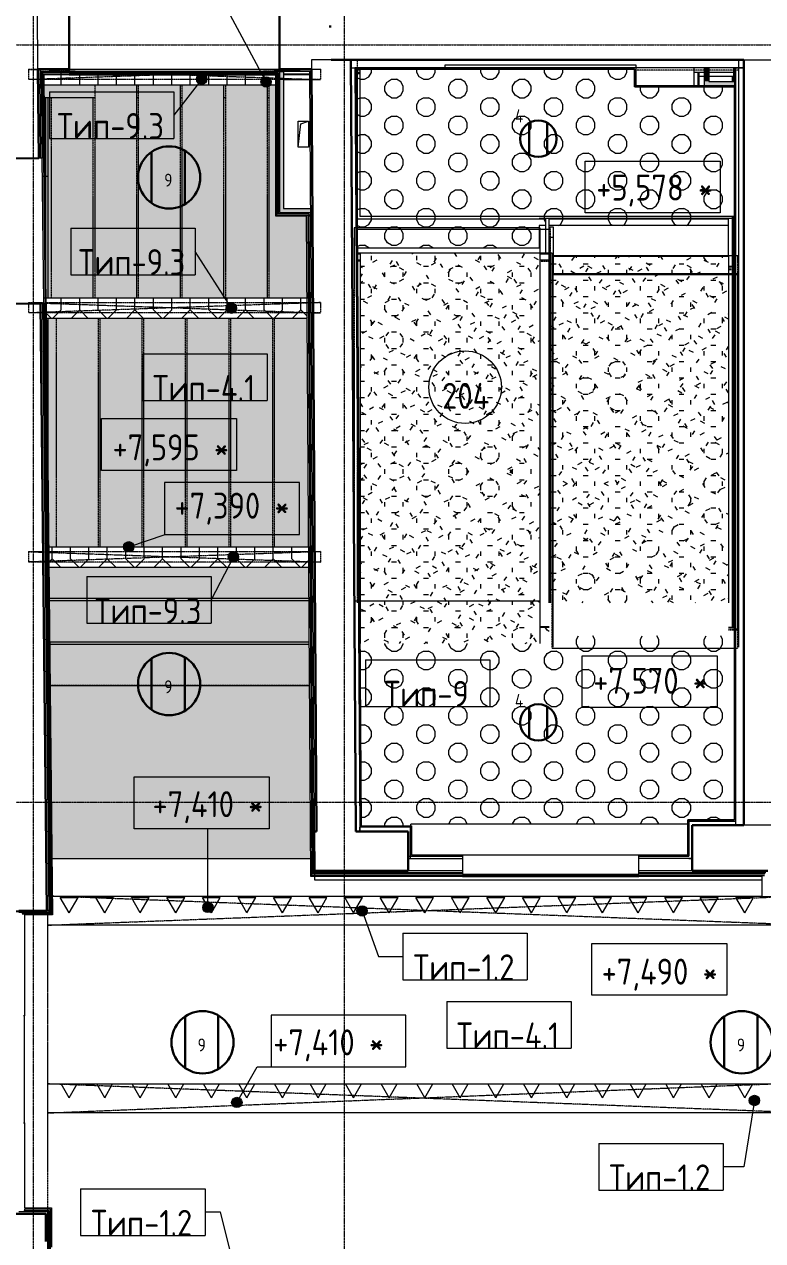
# Model space of a CAD drawing. Header units: millimetres. Extents: x -10474 to 67905, y -3824 to 44223.
# Drawn here: x -89 to 7031, y 8719 to 20443 of the extents above; entities that cross this region are included whole.
import ezdxf

# ---------------------------------------------------------------- set-up
doc = ezdxf.new("R2010")
doc.units = ezdxf.units.MM
for name, pattern in [('ADSK_Линия сетки', [25, 20, -2.5, 0, -2.5]), ('ADSK_Сверху', [4.5, 3, -1.5]), ('ADSK_Штрих_ш3 п1_5', [4.5, 3, -1.5]), ('ADSK_Штрихпунктирная 2 точки_ш15 п1_5 п1_5 п1_5', [19.5, 15, -1.5, 0, -1.5, 0, -1.5])]:
    doc.linetypes.add(name, pattern=pattern)
for name, color, linetype, lineweight in [('Аннотация', 7, 'Continuous', 20), ('Каркас', 7, 'Continuous', 18), ('Лестницы', 7, 'Continuous', 9), ('Марки', 7, 'Continuous', 20), ('Марки помещений', 7, 'Continuous', 20), ('Обобщенные модели', 7, 'Continuous', 18), ('Оси', 7, 'Continuous', 9), ('Отметки', 7, 'Continuous', 9), ('Перекрытие', 7, 'Continuous', 18), ('Потолки', 7, 'Continuous', 9), ('Потолки штриховка', 7, 'Continuous', 9), ('Стены внутренние', 7, 'Continuous', 18), ('Стены наружные', 7, 'Continuous', 18), ('Стены несущие', 7, 'Continuous', 30), ('Стены отделка', 7, 'Continuous', 30), ('Стены перегородки', 7, 'Continuous', 30), ('Стены штриховка', 7, 'Continuous', 9)]:
    doc.layers.add(name, color=color, linetype=linetype, lineweight=lineweight)
doc.layers.add('Линии', color=7, linetype='Continuous', lineweight=9, true_color=0x00a600)
doc.styles.add('GOST Common_1', font='GOST_Common.ttf', dxfattribs={"width": 0.9, "height": 250})
doc.styles.add('GOST Common_2', font='GOST_Common.ttf', dxfattribs={"width": 0.9, "height": 250})
doc.styles.add('GOST Common_4', font='GOST_Common.ttf', dxfattribs={"width": 0.9, "height": 125})
doc.styles.add('GOST Common_B', font='', dxfattribs={"width": 0.9, "height": 250})
doc.styles.get('GOST Common_B').set_extended_font_data('GOST Common', bold=True)
pattern_1 = [(0, (65.08, 0), (0, 177.8), [47.641, -260.317]), (60, (153.98, 23.82), (-153.9793, 88.9), [47.641, -260.317]), (120, (177.8, 112.72), (-153.9793, -88.9), [47.641, -260.317]), (30, (112.72, 0), (-0.0002, 355.6003), [47.641, -307.959]), (30, (23.82, 153.98), (-0.0002, 355.6003), [47.641, -307.959]), (150, (65.08, 0), (-307.959, -177.8003), [47.641, -307.959]), (150, (153.98, 153.98), (-307.959, -177.8003), [47.641, -307.959]), (90, (177.8, 65.08), (-307.959, 177.8), [47.641, -307.959]), (90, (0, 65.08), (-307.959, 177.8), [47.641, -307.959])]
pattern_2 = [(90, (88.9, 88.9), (-88.9, 266.7), [177.8, -355.6]), (135, (177.8, 0), (-266.7, -266.7), [125.724, -251.447]), (45, (177.8, 0), (-266.7, 266.7), [125.724, -251.447]), (45, (88.9, 266.7), (-266.7, 266.7), [125.724, -251.447]), (135, (266.7, 266.7), (-266.7, -266.7), [125.724, -251.447])]

# ---------------------------------------------------------------- blocks, each defined once
blk = doc.blocks.new('Типовая двутавровая балка _АСТО 20-93_ Балки - 100х200Н Б-12-2273928-План потолков 2-го этажа')
at = {"layer": 'Каркас'}
for p, q in [((1242, 3), (993, 3)), ((1242, -4), (993, -4))]:
    blk.add_line(p, q, dxfattribs=at)
at = {"layer": 'Каркас', "color": 8, "linetype": 'ADSK_Штрих_ш3 п1_5', "lineweight": 9, "true_color": 0x808080}
for q in [(1142, -50), (1242, -50)]:
    blk.add_line((993, -50), q, dxfattribs=at)
blk = doc.blocks.new('GM_Отверстие прямоугольное _в плите_ - Отверстие-3906246-План потолков 2-го этажа')
at = {"layer": 'Обобщенные модели'}
for p, q in [((-50, -125), (-50, 125)), ((-50, 125), (50, 125)), ((-50, -125), (-50, 125)), ((-50, 125), (50, 125)), ((-25, 100), (50, 125)), ((50, 125), (50, -125)), ((50, 125), (50, -125)), ((-50, -125), (-25, 100)), ((50, -125), (-50, -125)), ((50, -125), (-50, -125))]:
    blk.add_line(p, q, dxfattribs=at)
blk = doc.blocks.new('ADSK_Марка_Помещение_ОдноЗначение - Номер-159740-План потолков 2-го этажа')
at = {"layer": 'Марки помещений'}
blk.add_circle((0, 0), 3.5, dxfattribs=at)
blk = doc.blocks.new('ADSK_Марка_Потолок - ADSK_Марка и Смещение от уровня-155896-План потолков 2-го этажа')
at = {"layer": 'Марки'}
for p, q in [((-6, 4.5), (-6, 0)), ((-6, 4.5), (6, 4.5)), ((6, 4.5), (6, 0)), ((-6, 0), (6, 0))]:
    blk.add_line(p, q, dxfattribs=at)
blk = doc.blocks.new('Высотные отметки - Рамка-12095-План потолков 2-го этажа')
at = {"layer": 'Аннотация'}
for p, q in [((-6.5, 0), (-6.5, 5)), ((-6.5, 5), (6.5, 5)), ((6.5, 5), (6.5, 0)), ((6.5, 0), (-6.5, 0))]:
    blk.add_line(p, q, dxfattribs=at)

msp = doc.modelspace()

# ---------------------------------------------------------------- hatches: boundary and pattern name
at = {"layer": 'Марки'}
h = msp.add_hatch(color=256, dxfattribs=at)
edge = h.paths.add_edge_path()
edge.add_arc((1621.717, 19916.088), 50, 0, 360)
h = msp.add_hatch(color=256, dxfattribs=at)
edge = h.paths.add_edge_path()
edge.add_arc((1907.46, 17706.953), 50, 0, 360)
h = msp.add_hatch(color=256, dxfattribs=at)
edge = h.paths.add_edge_path()
edge.add_arc((1927.77, 15309.484), 50, 0, 360)
h = msp.add_hatch(color=256, dxfattribs=at)
edge = h.paths.add_edge_path()
edge.add_arc((3167.999, 11897.343), 50, 0, 360)
h = msp.add_hatch(color=256, dxfattribs=at)
edge = h.paths.add_edge_path()
edge.add_arc((6951.49, 10069.699), 50, 0, 360)
at = {"layer": 'Отметки'}
h = msp.add_hatch(color=256, dxfattribs=at)
edge = h.paths.add_edge_path()
edge.add_arc((2242.865, 19888.434), 50, 0, 360)
h = msp.add_hatch(color=256, dxfattribs=at)
edge = h.paths.add_edge_path()
edge.add_arc((918.063, 15406.984), 50, 0, 360)
h = msp.add_hatch(color=256, dxfattribs=at)
edge = h.paths.add_edge_path()
edge.add_arc((1681.669, 11931.386), 50, 0, 360)
h = msp.add_hatch(color=256, dxfattribs=at)
edge = h.paths.add_edge_path()
edge.add_arc((1960.275, 10050.8), 50, 0, 360)
at = {"layer": 'Потолки штриховка', "lineweight": 18}
h = msp.add_hatch(dxfattribs=at)
h.set_pattern_fill('FP_48', color=256, style=0, pattern_type=2)
h.set_pattern_definition(pattern_2)
h.paths.add_polyline_path([(2252.62, 19858), (2336.299, 19858), (2336.299, 19955), (98.14, 19955), (99.149, 19858), (1852.62, 19858)])
h.paths.add_polyline_path([(2359.299, 19858), (2359.299, 19955), (2346.299, 19955), (2346.299, 19858)])
h.paths.add_polyline_path([(81.48, 19858), (89.148, 19858), (88.14, 19955), (75.139, 19955), (76.148, 19858)])
h.paths.add_polyline_path([(74.9, 19978), (72.879, 19980), (73.035, 19978)])
h.paths.add_polyline_path([(106.479, 19965), (2359.299, 19965), (2359.299, 19978), (74.9, 19978), (75.139, 19965), (98.14, 19965)])
h = msp.add_hatch(dxfattribs=at)
h.set_pattern_fill('FP_36', color=256, style=0, pattern_type=2)
h.set_pattern_definition(pattern_1)
h.paths.add_polyline_path([(4871.3, 18567.785), (4875, 18567.785), (4875, 18570.863), (6738, 18570.863), (6738, 18590.349), (3145, 18590.349), (3145, 19970.525), (3111.764, 19970.525), (3121.089, 18567.785), (4850.008, 18567.785)])
h = msp.add_hatch(dxfattribs=at)
h.set_pattern_fill('FP_36', color=256, style=0, pattern_type=2)
h.set_pattern_definition(pattern_1)
h.paths.add_polyline_path([(3145.764, 18286.347), (4875, 18286.347), (4875, 18504.379), (4941.268, 18504.379), (4941.268, 18567.785), (3120.887, 18567.785), (3122.718, 18286.347), (3143.764, 18286.347)])
h.paths.add_polyline_path([(6701.881, 18504.379), (6701.881, 18567.785), (4971.881, 18567.785), (4971.881, 18504.379), (6376.113, 18504.379)])
h.paths.add_polyline_path([(3282.63, 18590.349), (6757.637, 18590.349), (6757.637, 19841.025), (5797.707, 19841.025), (5797.707, 19843.025), (5795.707, 19843.025), (5795.707, 20010.525), (3145, 20010.525), (3145, 18590.349)])
h = msp.add_hatch(dxfattribs=at)
h.set_pattern_fill('FP_28', color=256, style=0, pattern_type=2)
h.set_pattern_definition([(0, (0, 762), (762, 76.2), [7.62, -373.38, 7.62, -373.38]), (0, (76.2, 91.44), (762, 76.2), [7.62, -220.98, 7.62, -525.78]), (0, (152.4, 106.68), (762, 76.2), [7.62, -68.58, 7.62, -678.18]), (0, (457.2, 60.96), (762, 76.2), [7.62, -220.98, 7.62, -525.78]), (0, (533.4, 45.72), (762, 76.2), [7.62, -68.58, 7.62, -678.18])])
h.paths.add_polyline_path([(176.657, 12403.783), (2673.955, 12403.783), (2655.68, 15206.984), (147.51, 15206.984), (176.4, 12428.563)])
h.paths.add_polyline_path([(166.657, 12403.783), (137.509, 15206.984), (124.509, 15206.984), (153.656, 12403.783), (159.16, 12403.783)])
h.paths.add_polyline_path([(2696.956, 12403.783), (2678.68, 15206.984), (2665.68, 15206.984), (2685.031, 12403.783)])
h.paths.add_polyline_path([(1902.62, 15406.984), (2654.376, 15406.984), (2640.027, 17607.984), (122.544, 17607.984), (145.43, 15406.984), (1882.62, 15406.984)])
h.paths.add_polyline_path([(126.93, 15406.984), (135.43, 15406.984), (112.544, 17607.984), (99.543, 17607.984), (123.122, 15406.984), (126.195, 15406.984)])
h.paths.add_polyline_path([(2677.376, 15406.984), (2663.027, 17607.984), (2650.027, 17607.984), (2664.376, 15406.984)])
h.paths.add_polyline_path([(120.465, 17807.984), (2638.723, 17807.984), (2633.605, 18593), (2336.299, 18593), (2336.299, 19858), (99.149, 19858), (120, 17852.696)])
h.paths.add_polyline_path([(110.464, 17807.984), (88.14, 19858), (76.148, 19858), (98.037, 17807.984)])
h.paths.add_polyline_path([(2657.735, 17807.984), (2661.723, 17807.984), (2656.54, 18593), (2643.607, 18592.652), (2648.723, 17807.984), (2656.605, 17807.984)])
h.paths.add_polyline_path([(2656.455, 18616), (2658.455, 18616), (2658.442, 18618), (2656.54, 18616.085)])
h.paths.add_polyline_path([(2411.299, 18603), (2656.54, 18603), (2656.455, 18616), (2361.299, 18616), (2361.299, 18618), (2359.299, 18618), (2359.299, 19858), (2346.299, 19858), (2346.299, 18603), (2380.031, 18603)])
h = msp.add_hatch(dxfattribs=at)
h.set_pattern_fill('FP_38', color=256, style=0, pattern_type=2)
h.set_pattern_definition([(0, (65.08, 1661.11), (0, 156.886), [47.641, -260.317]), (56.803, (153.98, 1682.13), (-133.5388, 109.6832), [43.506, -237.722]), (123.197, (177.8, 1760.57), (-133.5388, -109.6832), [43.506, -237.722]), (26.996, (112.72, 1661.1), (54.1376, 341.352), [46.304, -299.314]), (26.996, (23.82, 1796.98), (54.1376, 341.352), [46.304, -299.314]), (153.004, (65.08, 1661.1), (-253.821, -184.466), [46.304, -299.314]), (153.004, (153.98, 1796.98), (-253.821, -184.466), [46.304, -299.314]), (90, (177.8, 1718.53), (-307.959, 156.886), [42.037, -271.734]), (90, (0, 1718.53), (-307.959, 156.886), [42.037, -271.734])])
h.paths.add_polyline_path([(6173.567, 14866.542), (6701.881, 14866.542), (6701.881, 18205.239), (5000, 18205.239), (5000, 18236.542), (4971.881, 18236.542), (4971.881, 14866.542)])
h.paths.add_polyline_path([(6173.567, 18567.785), (6701.881, 18567.785), (6701.881, 18570.863), (4971.881, 18570.863), (4971.881, 18567.785), (5807.707, 18567.785)])
h = msp.add_hatch(dxfattribs=at)
h.set_pattern_fill('FP_39', color=256, style=0, pattern_type=2)
h.set_pattern_definition([(0, (65.08, 4504.41), (0, 158.209), [47.641, -260.317]), (57.023, (153.98, 4525.61), (-134.981, 108.3844), [43.763, -239.128]), (122.977, (177.8, 4604.71), (-134.981, -108.3844), [43.763, -239.128]), (27.191, (112.72, 4504.4), (50.7366, 342.483), [46.385, -299.836]), (27.191, (23.82, 4641.43), (50.7366, 342.483), [46.385, -299.836]), (152.809, (65.08, 4504.4), (-257.223, -184.2744), [46.385, -299.836]), (152.809, (153.98, 4641.43), (-257.223, -184.2744), [46.385, -299.836]), (90, (177.8, 4562.32), (-307.959, 158.209), [42.392, -274.026]), (90, (0, 4562.32), (-307.959, 158.209), [42.392, -274.026])])
h.paths.add_polyline_path([(3151.268, 14475.577), (4881.268, 14475.577), (4881.268, 18241.897), (3151.268, 18241.897), (3151.268, 14742.708)])
h = msp.add_hatch(dxfattribs=at)
h.set_pattern_fill('FP_48', color=256, style=0, pattern_type=2)
h.set_pattern_definition(pattern_2)
h.paths.add_polyline_path([(112.544, 17607.984), (110.464, 17807.984), (97.464, 17807.984), (99.543, 17607.984), (111.036, 17607.984)])
h.paths.add_polyline_path([(140, 17607.984), (2640.027, 17607.984), (2638.723, 17807.984), (120.465, 17807.984), (122.544, 17607.984)])
h.paths.add_polyline_path([(2663.027, 17607.984), (2661.723, 17807.984), (2648.723, 17807.984), (2650.027, 17607.984), (2659.499, 17607.984)])
h = msp.add_hatch(dxfattribs=at)
h.set_pattern_fill('FP_48', color=256, style=0, pattern_type=2)
h.set_pattern_definition(pattern_2)
h.paths.add_polyline_path([(1124.039, 15206.984), (2655.68, 15206.984), (2654.376, 15406.984), (145.43, 15406.984), (147.51, 15206.984), (391.692, 15206.984)])
h.paths.add_polyline_path([(137.509, 15206.984), (135.43, 15406.984), (122.429, 15406.984), (124.509, 15206.984), (126.93, 15206.984)])
h.paths.add_polyline_path([(2678.68, 15206.984), (2677.376, 15406.984), (2664.376, 15406.984), (2665.68, 15206.984)])
h = msp.add_hatch(dxfattribs=at)
h.set_pattern_fill('FP_36', color=256, style=0, pattern_type=2)
h.set_pattern_definition(pattern_1)
h.paths.add_polyline_path([(3630.411, 12715.783), (3639.516, 12715.783), (3639.516, 12732.535), (6308, 12732.535), (6308, 12775.783), (6758, 12775.783), (6758, 14632.229), (6701.881, 14632.229), (6701.881, 14547.542), (4971.881, 14547.542), (4971.881, 14632.229), (4881.268, 14632.229), (4881.268, 14475.577), (3151.268, 14475.577), (3151.268, 14632.229), (3146.483, 14632.229), (3158.947, 12715.783), (3578.068, 12715.783)])
at = {"layer": 'Потолки штриховка', "lineweight": 18, "true_color": 0x787878}
h = msp.add_hatch(dxfattribs=at)
h.set_pattern_fill('FP_54', color=8, style=0, pattern_type=2)
h.set_pattern_definition([(60, (0, 0), (-171.45, 296.96), [171.45, -171.45]), (120, (0, 0), (-342.9, 6e-05), [171.45, -171.45]), (0, (-85.72, 148.48), (171.45, 296.96), [171.45, -171.45])])
h.paths.add_polyline_path([(7277.313, 9950), (7434.835, 9950), (7434.835, 10230), (136.888, 10230), (136.888, 9950), (4728.098, 9950)])
h.paths.add_polyline_path([(7434.835, 11760), (7434.835, 12033.264), (7026.078, 12033.264), (7026.078, 12040), (180.44, 12040), (182.317, 11859.483), (136.888, 11859.483), (136.888, 11760), (7343.208, 11760)])
h.paths.add_polyline_path([(172.212, 11869.483), (170.439, 12040), (157.439, 12040), (159.16, 11874.483), (157.16, 11874.483), (157.16, 11872.483), (136.888, 11872.483), (136.888, 11869.483), (159.16, 11869.483)])
at = {"layer": 'Стены внутренние'}
for points in [[(2411.299, 18628), (2411.299, 19988), (2371.299, 19988), (2371.299, 18628)], [(6511.411, 19893.025), (6511.411, 20022.525), (6471.411, 20022.525), (6471.411, 19893.025)], [(6757.637, 19853.025), (6757.637, 19893.025), (6471.411, 19893.025), (6471.411, 19853.025), (6750, 19853.025)], [(2659.499, 18628), (2668.377, 18628), (2668.117, 18668), (2411.299, 18668), (2411.299, 18628), (2658.605, 18628)]]:
    msp.add_hatch(color=256, dxfattribs=at).paths.add_polyline_path(points)

# ---------------------------------------------------------------- linework, layer by layer
at = {"layer": 'Каркас', "color": 8, "linetype": 'ADSK_Штрих_ш3 п1_5', "lineweight": 9, "true_color": 0x808080}
for p, q in [((592.62, 17807.984), (592.62, 19858)), ((992.62, 19858), (992.62, 17807.984)), ((1012.62, 17807.984), (1012.62, 19858)), ((1412.62, 19858), (1412.62, 17807.984)), ((1432.62, 17807.984), (1432.62, 19858)), ((1832.62, 19858), (1832.62, 17807.984)), ((1852.62, 17807.984), (1852.62, 19858)), ((2252.62, 19858), (2252.62, 17807.984)), ((2272.62, 17807.984), (2272.62, 19858)), ((172.62, 17807.984), (172.62, 19735.224)), ((572.62, 19735.224), (572.62, 17807.984)), ((222.62, 15406.984), (222.62, 17607.984)), ((622.62, 17607.984), (622.62, 15406.984)), ((642.62, 15406.984), (642.62, 17607.984)), ((1042.62, 17607.984), (1042.62, 15406.984)), ((1062.62, 15406.984), (1062.62, 17607.984)), ((1462.62, 17607.984), (1462.62, 15406.984)), ((1482.62, 15406.984), (1482.62, 17607.984)), ((1882.62, 17607.984), (1882.62, 15406.984)), ((1902.62, 15406.984), (1902.62, 17607.984)), ((2302.62, 17607.984), (2302.62, 15406.984)), ((2322.62, 15406.984), (2322.62, 17607.984)), ((140.604, 14909.342), (127.604, 14909.342)), ((2657.62, 14909.342), (150.605, 14909.342)), ((2680.621, 14909.342), (2667.62, 14909.342)), ((127.811, 14889.342), (140.812, 14889.342)), ((150.813, 14889.342), (2657.751, 14889.342)), ((2667.751, 14889.342), (2680.751, 14889.342)), ((144.971, 14489.342), (131.971, 14489.342)), ((132.179, 14469.342), (145.179, 14469.342)), ((2660.358, 14489.342), (154.972, 14489.342)), ((155.18, 14469.342), (2660.489, 14469.342)), ((2683.359, 14489.342), (2670.359, 14489.342)), ((2670.489, 14469.342), (2683.489, 14469.342)), ((149.339, 14069.342), (136.338, 14069.342)), ((2663.097, 14069.342), (159.339, 14069.342)), ((2686.097, 14069.342), (2673.097, 14069.342)), ((136.888, 11869.483), (136.888, 11872.483)), ((136.888, 9033.549), (136.888, 11859.483)), ((136.888, 9010.549), (136.888, 9023.549))]:
    msp.add_line(p, q, dxfattribs=at)
at = {"layer": 'Лестницы', "linetype": 'ADSK_Сверху'}
for p, q in [((3121.352, 20102.525), (3121.352, 18466.542)), ((6801.411, 20102.525), (3121.352, 20102.525)), ((6801.411, 18040.239), (6801.411, 20102.525)), ((3121.411, 20002.525), (3121.411, 18567.766)), ((3145, 20002.525), (3121.411, 20002.525)), ((6471.411, 20002.525), (5807.707, 20002.525)), ((6801.411, 20002.525), (6511.411, 20002.525)), ((6801.411, 18215.239), (6801.411, 20002.525)), ((4880.798, 18481.542), (3090.798, 18481.542)), ((3090.798, 18481.542), (3090.798, 14881.542)), ((4980.798, 18466.542), (3121.352, 18466.542)), ((3121.352, 18466.542), (3121.352, 14866.542)), ((4880.798, 18481.542), (4880.798, 14881.542)), ((4980.798, 18490.68), (5011.411, 18490.68)), ((4980.798, 18466.542), (4980.798, 18490.68)), ((4980.798, 18466.542), (4980.798, 14866.542)), ((5011.411, 18490.68), (5011.411, 18040.239)), ((4980.798, 18390.68), (5011.411, 18390.68)), ((4980.798, 18226.542), (4980.798, 18390.68)), ((5011.411, 18390.68), (5011.411, 18215.239)), ((3151.268, 18226.542), (3123.107, 18226.542)), ((4980.798, 18226.542), (4881.268, 18226.542)), ((4971.881, 18236.542), (4941.268, 18236.542)), ((4980.798, 18236.542), (4980.798, 14866.542)), ((4980.798, 18226.542), (4980.798, 14866.542)), ((5000, 14866.542), (5000, 18205.239)), ((5011.411, 18215.239), (6801.411, 18215.239)), ((5011.411, 14866.542), (5011.411, 18215.239)), ((6790, 14605.239), (6790, 18205.239)), ((6801.411, 14615.239), (6801.411, 18215.239)), ((3151.268, 18161.373), (3123.53, 18161.373)), ((4881.268, 18161.373), (4971.881, 18161.373)), ((6701.881, 18095.063), (6738, 18095.063)), ((6701.881, 18080.063), (6738, 18080.063)), ((5000, 18030.239), (6790, 18030.239)), ((5000, 14430.239), (5000, 18030.239)), ((5011.411, 18040.239), (6801.411, 18040.239)), ((5011.411, 14440.239), (5011.411, 18040.239)), ((6790, 14430.239), (6790, 18030.239)), ((6801.411, 14440.239), (6801.411, 18040.239)), ((4880.798, 14881.542), (3090.798, 14881.542)), ((3151.268, 14871.373), (3144.928, 14871.373)), ((3151.268, 14861.373), (3144.993, 14861.373)), ((3151.268, 14636.542), (3146.35, 14636.542)), ((4971.881, 14636.542), (4881.268, 14636.542)), ((6701.881, 14615.239), (6801.411, 14615.239)), ((6701.881, 14605.239), (6790, 14605.239)), ((5000, 14430.239), (6790, 14430.239))]:
    msp.add_line(p, q, dxfattribs=at)
at = {"layer": 'Линии', "color": 7, "linetype": 'ADSK_Штрихпунктирная 2 точки_ш15 п1_5 п1_5 п1_5'}
for p, q in [((-50.013, 20010), (2768.164, 20010)), ((-50.013, 20010), (-50.013, 19910)), ((-50.013, 20010), (2768.164, 19910)), ((2768.164, 20010), (-50.013, 19910)), ((2768.164, 20010), (2768.164, 19910)), ((2768.164, 19910), (-50.013, 19910)), ((-50.013, 17761.342), (2768.164, 17761.342)), ((-50.013, 17761.342), (-50.013, 17661.342)), ((-50.013, 17761.342), (2768.164, 17661.342)), ((2768.164, 17761.342), (-50.013, 17661.342)), ((2768.164, 17761.342), (2768.164, 17661.342)), ((2768.164, 17661.342), (-50.013, 17661.342)), ((-50.013, 15360.342), (2768.164, 15360.342)), ((-50.013, 15360.342), (-50.013, 15260.342)), ((-50.013, 15360.342), (2768.164, 15260.342)), ((2768.164, 15360.342), (-50.013, 15260.342)), ((2768.164, 15360.342), (2768.164, 15260.342)), ((2768.164, 15260.342), (-50.013, 15260.342)), ((7454.835, 11759.233), (125.432, 12040.44)), ((136.888, 11760), (7454.835, 12042.615)), ((136.888, 10230), (136.888, 11760)), ((136.888, 9950), (7454.835, 10243.695)), ((7454.835, 9949.233), (136.888, 10230))]:
    msp.add_line(p, q, dxfattribs=at)
at = {"layer": 'Линии', "color": 1, "lineweight": 30, "true_color": 0xff0000}
for p, q in [((4779.094, 19189.669), (4779.094, 19491.725)), ((4954.094, 19188.624), (4954.094, 19492.77)), ((1138.898, 14331.713), (1138.898, 13835.332)), ((1458.898, 13824.57), (1458.898, 14342.475)), ((4779.094, 13563.261), (4779.094, 13865.318)), ((4954.094, 13562.216), (4954.094, 13866.363)), ((6660.841, 10878.945), (6660.841, 10382.564)), ((6980.841, 10371.802), (6980.841, 10889.706))]:
    msp.add_line(p, q, dxfattribs=at)
at = {"layer": 'Линии', "color": 5, "lineweight": 30, "true_color": 0x0000ff}
for p, q in [((1138.898, 19215.268), (1138.898, 18718.887)), ((1458.898, 18708.125), (1458.898, 19226.029)), ((1460.841, 10878.945), (1460.841, 10382.564)), ((1780.841, 10371.802), (1780.841, 10889.706))]:
    msp.add_line(p, q, dxfattribs=at)
at = {"layer": 'Линии', "color": 1, "lineweight": 30, "true_color": 0xff0000}
for centre, radius in [((4867.499, 19340.697), 175), ((1307.426, 14083.523), 300), ((4867.499, 13714.289), 175), ((6829.369, 10630.754), 300)]:
    msp.add_circle(centre, radius, dxfattribs=at)
at = {"layer": 'Линии', "color": 5, "lineweight": 30, "true_color": 0x0000ff}
for centre in [(1307.426, 18967.077), (1629.369, 10630.754)]:
    msp.add_circle(centre, 300, dxfattribs=at)
at = {"layer": 'Марки'}
for p, q in [((1621.717, 19916.088), (1353.266, 19566.197)), ((1907.46, 17706.953), (1558.979, 18254.313)), ((1927.77, 15309.484), (1714.148, 14894.798)), ((3167.999, 11897.343), (3325.106, 11456.617)), ((3325.106, 11456.617), (3560.767, 11456.617)), ((6951.49, 10069.699), (6849.874, 9431.763)), ((6849.874, 9431.763), (6649.627, 9431.763)), ((1802.531, 8993.258), (1653.357, 8993.258)), ((1938.887, 8447.837), (1802.531, 8993.258))]:
    msp.add_line(p, q, dxfattribs=at)
for centre in [(1621.717, 19916.088), (1907.46, 17706.953), (1927.77, 15309.484), (3167.999, 11897.343), (6951.49, 10069.699)]:
    msp.add_circle(centre, 50, dxfattribs=at)
at = {"layer": 'Оси', "linetype": 'ADSK_Линия сетки'}
for p, q in [((-0.435, -3024.361), (-0.435, 44222.998)), ((2999.565, -3024.361), (2999.565, 44222.998)), ((-9674.401, 20245), (56004.853, 20245)), ((-9674.401, 12945), (56004.853, 12945))]:
    msp.add_line(p, q, dxfattribs=at)
at = {"layer": 'Отметки', "lineweight": 20}
for p, q in [((2242.865, 19888.434), (1758.399, 20793.434)), ((918.063, 15406.984), (1268.251, 15525.643)), ((1268.251, 15525.643), (1913.336, 15525.643)), ((1681.669, 12688.844), (1620.724, 12688.844)), ((1681.669, 11931.386), (1681.669, 12688.844)), ((1960.275, 10050.8), (2157.856, 10393.022)), ((2157.856, 10393.022), (2941.269, 10393.022))]:
    msp.add_line(p, q, dxfattribs=at)
at = {"layer": 'Отметки'}
for centre in [(2242.865, 19888.434), (918.063, 15406.984), (1681.669, 11931.386), (1960.275, 10050.8)]:
    msp.add_circle(centre, 50, dxfattribs=at)
at = {"layer": 'Перекрытие'}
for p, q in [((6367.707, 20022.525), (6367.707, 19982.525)), ((6415, 19982.525), (6415, 19853.025)), ((140, 17807.984), (140, 19735.224)), ((4941.268, 18236.542), (4941.268, 18504.379)), ((4971.881, 18236.542), (4971.881, 18504.379)), ((6701.881, 18205.239), (6701.881, 18504.379)), ((3151.268, 18236.542), (3123.042, 18236.542)), ((4941.268, 18236.542), (4881.268, 18236.542)), ((5000, 18236.542), (4971.881, 18236.542)), ((5000, 18205.239), (5000, 18236.542)), ((6701.881, 18205.239), (5000, 18205.239)), ((3151.268, 18171.373), (3123.465, 18171.373)), ((4971.881, 18171.373), (4881.268, 18171.373)), ((6738, 18110.063), (6701.881, 18110.063)), ((140, 15929.236), (140, 17607.984)), ((140, 14889.342), (140, 14909.342)), ((140, 14469.342), (140, 14489.342)), ((136.338, 14069.342), (149.339, 14069.342)), ((159.339, 14069.342), (2663.097, 14069.342)), ((2673.097, 14069.342), (2686.097, 14069.342)), ((153.656, 12403.783), (166.657, 12403.783)), ((176.657, 12403.783), (2673.955, 12403.783)), ((2683.955, 12403.783), (2697.003, 12403.783))]:
    msp.add_line(p, q, dxfattribs=at)
at = {"layer": 'Потолки'}
for p, q in [((3145, 20010.525), (3145, 18590.349)), ((89.148, 19858), (76.148, 19858)), ((2336.299, 19858), (99.149, 19858)), ((2359.444, 19858), (2346.299, 19858)), ((6757.637, 19841.025), (6757.637, 18590.349)), ((90.425, 19735.224), (77.424, 19735.224)), ((592.62, 19735.224), (100.426, 19735.224)), ((1012.62, 19735.224), (992.62, 19735.224)), ((1432.62, 19735.224), (1412.62, 19735.224)), ((1852.62, 19735.224), (1832.62, 19735.224)), ((2272.62, 19735.224), (2252.62, 19735.224)), ((3120.887, 18567.785), (4941.268, 18567.785)), ((6757.637, 18590.349), (3145, 18590.349)), ((6738, 18570.863), (4875, 18570.863)), ((4875, 18570.863), (4875, 18567.785)), ((4941.268, 18504.379), (4941.268, 18567.785)), ((4971.881, 18504.379), (4971.881, 18570.863)), ((4971.881, 18567.785), (6701.881, 18567.785)), ((6701.881, 18504.379), (6701.881, 18570.863)), ((4875, 18504.379), (4875, 18286.347)), ((4941.268, 18504.379), (4875, 18504.379)), ((6701.881, 18504.379), (4971.881, 18504.379)), ((4875, 18286.347), (3122.718, 18286.347)), ((3151.268, 18241.897), (4881.268, 18241.897)), ((3151.268, 14475.577), (3151.268, 18241.897)), ((4881.268, 18241.897), (4881.268, 14475.577)), ((4971.881, 14866.542), (4971.881, 18236.542)), ((6701.881, 18205.239), (6701.881, 14866.542)), ((97.464, 17807.984), (110.464, 17807.984)), ((120.465, 17807.984), (2638.723, 17807.984)), ((2648.723, 17807.984), (2661.723, 17807.984)), ((112.544, 17607.984), (99.494, 17607.984)), ((2640.027, 17607.984), (122.544, 17607.984)), ((2663.027, 17607.984), (2650.027, 17607.984)), ((122.429, 15406.984), (135.43, 15406.984)), ((145.43, 15406.984), (2654.376, 15406.984)), ((2664.376, 15406.984), (2677.376, 15406.984)), ((137.509, 15206.984), (124.509, 15206.984)), ((2655.68, 15206.984), (147.51, 15206.984)), ((2678.68, 15206.984), (2665.68, 15206.984)), ((3146.483, 14632.229), (3151.268, 14632.229)), ((4881.268, 14632.229), (4971.881, 14632.229)), ((6701.881, 14632.229), (6758, 14632.229)), ((2709.947, 12251.783), (2710.032, 12238.783)), ((2710.096, 12228.955), (2710.299, 12197.771)), ((2710.299, 12197.771), (7026.078, 12197.771)), ((157.439, 12040), (170.439, 12040)), ((180.44, 12040), (7026.078, 12040)), ((7434.835, 11760), (136.888, 11760)), ((136.888, 10230), (7434.835, 10230)), ((7434.835, 9950), (136.888, 9950))]:
    msp.add_line(p, q, dxfattribs=at)
at = {"layer": 'Стены внутренние'}
for p, q in [((3967.707, 20051.318), (5807.707, 20051.318)), ((342.111, 20010), (2371.299, 20010)), ((2359.299, 19965), (342.111, 19965)), ((342.111, 19955), (2336.299, 19955)), ((2346.299, 19955), (2359.299, 19955)), ((3111.686, 19982.525), (3145, 19982.525)), ((6367.707, 19982.525), (6471.411, 19982.525)), ((6367.707, 19982.525), (6367.707, 19853.025)), ((6407.707, 19853.025), (6407.707, 19982.525)), ((6415, 19942.655), (6471.411, 19942.655)), ((6511.411, 19982.525), (6750, 19982.525)), ((6511.411, 19942.655), (6750, 19942.655)), ((6750, 20022.525), (6750, 19893.025)), ((120, 17852.696), (120, 19735.224)), ((96.48, 19152.95), (111.036, 17753.025)), ((121.035, 17753.129), (106.479, 19153.054)), ((98.309, 18977), (85.308, 18977)), ((140, 18977), (108.31, 18977)), ((6750, 18590.349), (6750, 14632.229)), ((99.806, 17577), (112.866, 17577)), ((122.867, 17577), (140, 17577)), ((120, 15640.597), (120, 16890.914)), ((6308.191, 12732.535), (3639.516, 12732.535)), ((3639.516, 12715.783), (3639.516, 12732.535)), ((5835.63, 12238.783), (4135.63, 12238.783)), ((4135.63, 12228.783), (5835.63, 12228.783)), ((-88.112, 9854.483), (-88.112, 10884.483))]:
    msp.add_line(p, q, dxfattribs=at)
at = {"layer": 'Стены наружные'}
for p, q in [((2371.299, 19990), (342.111, 19990)), ((342.111, 19978), (2359.299, 19978)), ((2359.299, 19978), (2359.299, 19955)), ((2371.299, 19988), (2371.299, 19990)), ((3111.764, 19970.525), (3145, 19970.525)), ((6738, 19942.655), (6738, 19893.025)), ((6758, 20016.525), (6758, 19853.025)), ((6758, 20016.525), (6770, 20016.525)), ((6758, 19843.025), (6758, 19841.025)), ((98.037, 17752.89), (83.48, 19152.815)), ((6738, 18590.349), (6738, 14632.229)), ((6758, 16046.267), (6758, 15962.148)), ((5835.63, 12435.783), (4135.63, 12435.783)), ((4135.63, 12251.783), (5835.63, 12251.783))]:
    msp.add_line(p, q, dxfattribs=at)
at = {"layer": 'Стены несущие'}
for p, q in [((342.111, 20580), (342.111, 20010)), ((2371.299, 20010), (2371.299, 20580)), ((2850.233, 20420.898), (2869.112, 20420.994)), ((2869.112, 20102.525), (3058.905, 20102.525)), ((3058.905, 20102.525), (3058.905, 20102.525)), ((3058.905, 20102.525), (6850, 20102.525)), ((3058.905, 20102.525), (3087.608, 15689.138)), ((6850, 12723.783), (6850, 20102.525)), ((342.111, 20010), (42.566, 20010)), ((42.566, 20010), (51.482, 19152.482)), ((2679.498, 20010), (2371.299, 20010)), ((2727.275, 12663.783), (2679.498, 20010)), ((51.482, 19152.482), (-328.498, 19148.531)), ((-313.941, 17748.607), (66.038, 17752.558)), ((66.038, 17752.558), (126.93, 11896.458)), ((3107.283, 12663.783), (3087.608, 15689.06)), ((2709.738, 12283.783), (2707.261, 12663.783)), ((2727.261, 12663.783), (2707.261, 12663.783)), ((3107.283, 12663.783), (3613.516, 12663.783)), ((3613.516, 12663.783), (3613.516, 12283.783)), ((6350, 12723.783), (6850, 12723.783)), ((6350, 12283.783), (6350, 12723.783)), ((3613.516, 12283.783), (2709.738, 12283.783)), ((7081.078, 12283.783), (6350, 12283.783)), ((126.93, 11896.458), (-253.05, 11892.507)), ((-263.112, 8978.549), (116.888, 8978.549)), ((116.888, 8978.549), (116.888, 8709.38))]:
    msp.add_line(p, q, dxfattribs=at)
at = {"layer": 'Стены отделка', "lineweight": 9}
for p, q in [((3058.905, 20102.525), (3058.905, 20022.525)), ((3967.707, 20022.525), (3967.707, 20051.318)), ((5807.707, 20051.318), (5807.707, 19853.025)), ((42.566, 20010), (62.564, 20010.208)), ((62.564, 20010.208), (62.879, 19980)), ((62.567, 20010), (342.111, 20010)), ((62.567, 19990), (62.567, 20010)), ((62.567, 19990), (342.111, 19990)), ((342.111, 19978), (74.9, 19978)), ((74.9, 19978), (75.035, 19965)), ((75.035, 19965), (342.111, 19965)), ((75.139, 19955), (83.48, 19152.815)), ((88.14, 19955), (75.139, 19955)), ((96.48, 19152.95), (88.14, 19955)), ((342.111, 19955), (98.14, 19955)), ((98.14, 19955), (106.479, 19153.054)), ((342.111, 20010), (342.111, 19978)), ((342.111, 19965), (342.111, 19955)), ((2336.299, 18593), (2336.299, 19955)), ((2336.299, 19955), (2346.299, 19955)), ((2346.299, 19955), (2346.299, 18603)), ((2359.299, 18618), (2359.299, 19955)), ((2359.299, 19955), (2371.299, 19955)), ((2371.299, 19990), (2371.299, 20010)), ((2679.498, 19990), (2371.299, 19990)), ((2371.299, 19988), (2411.299, 19988)), ((2371.299, 19988), (2371.299, 18628)), ((2411.299, 19988), (2411.299, 18668)), ((2659.499, 19989.87), (2679.498, 19990)), ((2659.499, 19989.87), (2709.869, 12263.783)), ((2679.498, 20010), (2679.498, 20010)), ((2679.498, 20010), (2679.498, 19990)), ((2679.498, 19990), (2727.261, 12663.783)), ((3058.905, 20022.525), (3099.426, 20022.525)), ((3059.418, 20023.627), (3099.417, 20023.887)), ((3107.284, 12663.783), (3059.418, 20023.627)), ((3099.417, 20023.887), (3147.283, 12664.043)), ((5795.707, 20010.525), (3111.504, 20010.525)), ((3111.504, 20010.525), (3158.947, 12715.783)), ((6850, 20022.525), (3967.707, 20022.525)), ((5795.707, 19843.025), (5795.707, 20010.525)), ((6471.411, 19853.025), (6471.411, 20022.525)), ((6511.411, 20022.525), (6511.411, 19893.025)), ((6770, 20023.783), (6850, 20023.783)), ((6770, 20023.783), (6770, 12723.783)), ((5797.707, 19841.025), (6758, 19841.025)), ((5807.707, 19853.025), (6770, 19853.025)), ((6511.411, 19893.025), (6757.637, 19893.025)), ((6758, 16046.267), (6758, 19841.025)), ((83.48, 19152.815), (51.482, 19152.482)), ((106.479, 19153.054), (96.48, 19152.95)), ((2411.299, 18668), (2671.299, 18668)), ((2671.299, 18668), (2671.299, 18628)), ((2633.605, 18593), (2336.299, 18593)), ((2346.299, 18603), (2656.54, 18603)), ((2656.455, 18616), (2361.299, 18616)), ((2371.299, 18628), (2671.299, 18628)), ((2675.096, 12228.783), (2633.605, 18593)), ((2656.605, 18593), (2643.605, 18593)), ((2643.605, 18593), (2685.031, 12238.783)), ((2656.54, 18603), (2656.455, 18616)), ((2697.933, 12253.783), (2656.605, 18593)), ((66.038, 17752.558), (98.037, 17752.89)), ((98.037, 17752.89), (159.16, 11874.483)), ((111.036, 17753.025), (121.035, 17753.129)), ((172.212, 11869.483), (111.036, 17753.025)), ((121.035, 17753.129), (182.317, 11859.483)), ((6758, 17789.11), (6770, 17789.11)), ((6770, 17637.696), (6758, 17637.696)), ((6770, 16046.267), (6758, 16046.267)), ((6758, 12775.783), (6758, 15962.148)), ((6758, 15962.148), (6770, 15962.148)), ((3107.284, 12663.783), (3147.283, 12664.043)), ((3633.516, 12703.783), (3147.025, 12703.783)), ((3147.638, 12663.783), (3147.638, 12703.783)), ((3158.947, 12715.783), (3643.516, 12715.783)), ((3633.516, 12403.783), (3633.516, 12703.783)), ((3645.516, 12713.783), (3645.516, 12435.783)), ((6308, 12775.783), (6758, 12775.783)), ((6308, 12423.783), (6308, 12775.783)), ((6320, 12763.783), (6770, 12763.783)), ((6320, 12763.783), (6320, 12423.783)), ((3645.516, 12435.783), (4135.63, 12435.783)), ((4135.63, 12435.783), (4135.63, 12403.783)), ((5835.63, 12403.783), (5835.63, 12435.783)), ((5835.63, 12435.783), (6320, 12435.783)), ((3613.104, 12403.783), (3613.104, 12423.783)), ((3613.104, 12423.783), (3633.516, 12423.783)), ((3613.516, 12403.783), (3613.104, 12403.783)), ((6308, 12423.783), (6320, 12423.783)), ((6320, 12398.264), (6320, 12403.783)), ((6350, 12398.264), (6320, 12398.264)), ((4135.63, 12228.783), (2675.096, 12228.783)), ((2685.031, 12238.783), (4135.63, 12238.783)), ((4135.63, 12251.783), (2699.947, 12251.783)), ((2729.795, 12275.164), (2709.795, 12275.034)), ((2709.869, 12263.783), (2719.747, 12263.783)), ((2719.747, 12263.783), (2719.747, 12283.783)), ((2729.739, 12283.783), (2729.795, 12275.164)), ((4135.63, 12283.783), (4135.63, 12251.783)), ((4135.63, 12238.783), (4135.63, 12228.783)), ((5835.63, 12251.783), (5835.63, 12283.783)), ((7049.078, 12251.783), (5835.63, 12251.783)), ((5835.63, 12238.783), (7049.078, 12238.783)), ((5835.63, 12228.783), (5835.63, 12238.783)), ((7026.078, 12228.783), (5835.63, 12228.783)), ((7026.078, 12033.264), (7026.078, 12228.783)), ((7506.078, 12033.264), (7026.078, 12033.264)), ((-143.112, 11904.483), (146.867, 11904.483)), ((-143.112, 11884.483), (147.055, 11884.483)), ((157.18, 11872.483), (-111.112, 11872.483)), ((-111.112, 11869.483), (172.212, 11869.483)), ((182.317, 11859.483), (-88.112, 11859.483)), ((-88.112, 11859.483), (-88.112, 10884.483)), ((127.054, 11884.453), (126.93, 11896.458)), ((147.053, 11884.661), (127.054, 11884.453)), ((146.867, 11904.483), (146.867, 11884.483)), ((147.055, 11884.483), (147.053, 11884.661)), ((-88.112, 10884.483), (-98.112, 10884.483)), ((-98.112, 9854.483), (-88.112, 9854.483)), ((-88.112, 9854.483), (-88.112, 9033.549)), ((-88.112, 9033.549), (171.888, 9033.549)), ((171.888, 9033.549), (171.888, 8655)), ((-143.112, 8998.549), (136.888, 8998.549)), ((-88.112, 9023.549), (-88.112, 9010.549)), ((161.888, 9023.549), (-88.112, 9023.549)), ((-88.112, 9010.549), (146.888, 9010.549)), ((116.888, 8978.549), (136.888, 8978.549)), ((136.888, 8069.732), (136.888, 8998.549)), ((148.888, 9008.549), (148.888, 8632)), ((161.888, 8632), (161.888, 9023.549))]:
    msp.add_line(p, q, dxfattribs=at)
at = {"layer": 'Стены перегородки', "lineweight": 18}
for p, q in [((3613.516, 12403.783), (4135.63, 12403.783)), ((4135.63, 12403.783), (4135.63, 12283.783)), ((5835.63, 12283.783), (5835.63, 12403.783)), ((6350, 12403.783), (5835.63, 12403.783)), ((4135.63, 12283.783), (3613.516, 12283.783)), ((6350, 12283.783), (5835.63, 12283.783))]:
    msp.add_line(p, q, dxfattribs=at)
at = {"layer": 'Стены штриховка'}
for p, q in [((42.566, 20010), (36.639, 20580)), ((2869.112, 20102.525), (2678.896, 20102.525)), ((2678.896, 20102.525), (2679.498, 20010)), ((6850, 20102.525), (7230, 20102.525)), ((71.481, 19152.69), (62.879, 19980)), ((63.035, 19965), (75.035, 19965)), ((63.139, 19955), (75.139, 19955)), ((342.111, 19980), (72.879, 19980)), ((72.879, 19980), (73.035, 19965)), ((73.139, 19955), (81.48, 19152.794)), ((2361.299, 18616), (2361.299, 19955)), ((3967.707, 20022.525), (3099.426, 20022.525)), ((3099.491, 20012.525), (5797.707, 20012.525)), ((3109.504, 20010.525), (3099.504, 20010.525)), ((3109.504, 20010.525), (3156.96, 12713.783)), ((5797.707, 20012.525), (5797.707, 19841.025)), ((5795.707, 19843.025), (6760, 19843.025)), ((5795.707, 19841.025), (5795.707, 19843.025)), ((5797.707, 19841.025), (5795.707, 19841.025)), ((6760, 19843.025), (6760, 16046.267)), ((2658.442, 18618), (2359.299, 18618)), ((2359.299, 18616), (2359.299, 18618)), ((2361.299, 18616), (2359.299, 18616)), ((2668.54, 18603), (2656.54, 18603)), ((2668.606, 18593), (2656.605, 18593)), ((2658.54, 18603), (2658.442, 18618)), ((2699.947, 12251.783), (2658.605, 18593)), ((86.037, 17752.765), (147.053, 11884.661)), ((96.037, 17752.869), (157.18, 11872.483)), ((6760, 15962.148), (6760, 12773.783)), ((3645.516, 12713.783), (3156.96, 12713.783)), ((3643.516, 12433.783), (3643.516, 12715.783)), ((3643.516, 12715.783), (3645.516, 12715.783)), ((3645.516, 12715.783), (3645.516, 12713.783)), ((6760, 12773.783), (6308, 12773.783)), ((6310, 12775.783), (6310, 12435.783)), ((7230, 12723.783), (6850, 12723.783)), ((4135.63, 12433.783), (3643.516, 12433.783)), ((6308, 12433.783), (5835.63, 12433.783)), ((3633.516, 12423.783), (4135.63, 12423.783)), ((5835.63, 12423.783), (6308, 12423.783)), ((4135.63, 12253.783), (2697.933, 12253.783)), ((2697.946, 12251.783), (2697.933, 12253.783)), ((2699.947, 12251.783), (2697.946, 12251.783)), ((4135.63, 12263.783), (2719.747, 12263.783)), ((7061.078, 12263.783), (5835.63, 12263.783)), ((7051.078, 12253.783), (5835.63, 12253.783)), ((159.16, 11874.483), (-113.112, 11874.483)), ((159.181, 11872.483), (157.18, 11872.483)), ((159.16, 11874.483), (159.181, 11872.483)), ((-88.112, 8998.549), (-88.112, 9010.549)), ((-88.112, 9008.549), (148.888, 9008.549)), ((146.888, 9010.549), (146.888, 8069.732)), ((146.888, 9010.549), (148.888, 9010.549)), ((148.888, 9010.549), (148.888, 9008.549))]:
    msp.add_line(p, q, dxfattribs=at)

# ---------------------------------------------------------------- block references
at = {"layer": 'Каркас', "color": 8, "linetype": 'ADSK_Штрих_ш3 п1_5', "lineweight": 9, "true_color": 0x808080}
msp.add_blockref('Типовая двутавровая балка _АСТО 20-93_ Балки - 100х200Н Б-12-2273928-План потолков 2-го этажа', (1418.164, 19960), dxfattribs=at)
at = {"layer": 'Марки', "xscale": 99.99999999999993, "yscale": 99.99999999999993, "zscale": 99.99999999999993}
for p in [(753.266, 19341.197), (958.979, 18029.313), (1653.53, 16815.938), (1114.148, 14669.798), (3800.488, 13867.041), (4160.767, 11231.617), (4585.103, 10574.96), (6049.627, 9206.763), (1053.357, 8768.258)]:
    msp.add_blockref('ADSK_Марка_Потолок - ADSK_Марка и Смещение от уровня-155896-План потолков 2-го этажа', p, dxfattribs=at)
at = {"layer": 'Марки помещений', "xscale": 99.99999999999993, "yscale": 99.99999999999993, "zscale": 99.99999999999993}
msp.add_blockref('ADSK_Марка_Помещение_ОдноЗначение - Номер-159740-План потолков 2-го этажа', (4162.458, 16945.684), dxfattribs=at)
at = {"layer": 'Обобщенные модели'}
msp.add_blockref('GM_Отверстие прямоугольное _в плите_ - Отверстие-3906246-План потолков 2-го этажа', (2601.854, 19385), dxfattribs=at)
at = {"layer": 'Отметки', "lineweight": 20, "xscale": 99.99999999999993, "yscale": 99.99999999999993, "zscale": 99.99999999999993}
for p in [(5970.384, 18624.908), (1305.968, 16143.763), (5941.379, 13856.593), (1620.724, 12688.844), (6033.82, 11083.495)]:
    msp.add_blockref('Высотные отметки - Рамка-12095-План потолков 2-го этажа', p, dxfattribs=at)
at = {"layer": 'Отметки', "lineweight": 20, "extrusion": (0, 0, -1), "xscale": 99.99999999999993, "yscale": 99.99999999999993, "zscale": 99.99999999999993}
for p in [(-1913.336, 15525.643), (-2941.269, 10393.022)]:
    msp.add_blockref('Высотные отметки - Рамка-12095-План потолков 2-го этажа', p, dxfattribs=at)

# ---------------------------------------------------------------- texts
at = {"layer": 'Аннотация', "lineweight": 9, "char_height": 125, "width": 175.5, "attachment_point": 5, "line_spacing_factor": 1.022766, "style": 'GOST Common_4'}
for s, insert in [('\\pt180,360,540,720,900,1080,1260,1440,1620,1800,1980,2160,2340,2520,2700,2880,3060,3240,3420,3600,3780,3960,4140,4320,4500,4680,4860,5040,5220,5400,5580,5760;4 ', (4682.178, 19561.048)), ('\\pt180,360,540,720,900,1080,1260,1440,1620,1800,1980,2160,2340,2520,2700,2880,3060,3240,3420,3600,3780,3960,4140,4320,4500,4680,4860,5040,5220,5400,5580,5760;9 ', (1299.596, 18941.261)), ('\\pt180,360,540,720,900,1080,1260,1440,1620,1800,1980,2160,2340,2520,2700,2880,3060,3240,3420,3600,3780,3960,4140,4320,4500,4680,4860,5040,5220,5400,5580,5760;9 ', (1299.596, 14057.706)), ('\\pt180,360,540,720,900,1080,1260,1440,1620,1800,1980,2160,2340,2520,2700,2880,3060,3240,3420,3600,3780,3960,4140,4320,4500,4680,4860,5040,5220,5400,5580,5760;4 ', (4682.178, 13926.42)), ('\\pt180,360,540,720,900,1080,1260,1440,1620,1800,1980,2160,2340,2520,2700,2880,3060,3240,3420,3600,3780,3960,4140,4320,4500,4680,4860,5040,5220,5400,5580,5760;9 ', (1621.54, 10604.938)), ('\\pt180,360,540,720,900,1080,1260,1440,1620,1800,1980,2160,2340,2520,2700,2880,3060,3240,3420,3600,3780,3960,4140,4320,4500,4680,4860,5040,5220,5400,5580,5760;9 ', (6821.54, 10604.938))]:
    msp.add_mtext(s, dxfattribs=dict(at, insert=insert))
at = {"layer": 'Марки', "lineweight": 9, "char_height": 250, "attachment_point": 5, "line_spacing_factor": 1.022766, "style": 'GOST Common_B'}
for s, insert, width in [('\\pt1143,2286,3429,4572,5715,6858,8001,9144,10287,11430,12573,13716,14859,16002,17145,18288,19431,20574,21717,22860,24003,25146,26289,27432,28575,29718,30861,32004,33147,34290,35433,36576;Тип-9.3', (743.085, 19463.352), 1065.6), ('\\pt1143,2286,3429,4572,5715,6858,8001,9144,10287,11430,12573,13716,14859,16002,17145,18288,19431,20574,21717,22860,24003,25146,26289,27432,28575,29718,30861,32004,33147,34290,35433,36576;Тип-9.3', (948.798, 18151.468), 1065.6), ('\\pt1143,2286,3429,4572,5715,6858,8001,9144,10287,11430,12573,13716,14859,16002,17145,18288,19431,20574,21717,22860,24003,25146,26289,27432,28575,29718,30861,32004,33147,34290,35433,36576;Тип-4.1', (1643.35, 16938.093), 1047.6), ('\\pt1143,2286,3429,4572,5715,6858,8001,9144,10287,11430,12573,13716,14859,16002,17145,18288,19431,20574,21717,22860,24003,25146,26289,27432,28575,29718,30861,32004,33147,34290,35433,36576;Тип-9.3', (1103.968, 14791.954), 1065.6), ('\\pt1143,2286,3429,4572,5715,6858,8001,9144,10287,11430,12573,13716,14859,16002,17145,18288,19431,20574,21717,22860,24003,25146,26289,27432,28575,29718,30861,32004,33147,34290,35433,36576;Тип-9', (3790.307, 13989.197), 833.4), ('\\pt1143,2286,3429,4572,5715,6858,8001,9144,10287,11430,12573,13716,14859,16002,17145,18288,19431,20574,21717,22860,24003,25146,26289,27432,28575,29718,30861,32004,33147,34290,35433,36576;Тип-1.2', (4150.136, 11353.773), 1024.2), ('\\pt1143,2286,3429,4572,5715,6858,8001,9144,10287,11430,12573,13716,14859,16002,17145,18288,19431,20574,21717,22860,24003,25146,26289,27432,28575,29718,30861,32004,33147,34290,35433,36576;Тип-4.1', (4574.923, 10697.115), 1047.6), ('\\pt1143,2286,3429,4572,5715,6858,8001,9144,10287,11430,12573,13716,14859,16002,17145,18288,19431,20574,21717,22860,24003,25146,26289,27432,28575,29718,30861,32004,33147,34290,35433,36576;Тип-1.2', (6038.996, 9328.919), 1024.2), ('\\pt1143,2286,3429,4572,5715,6858,8001,9144,10287,11430,12573,13716,14859,16002,17145,18288,19431,20574,21717,22860,24003,25146,26289,27432,28575,29718,30861,32004,33147,34290,35433,36576;Тип-1.2', (1042.726, 8890.414), 1024.2)]:
    msp.add_mtext(s, dxfattribs=dict(at, insert=insert, width=width))
at = {"layer": 'Марки помещений', "lineweight": 9, "insert": (4167.851, 16862.103), "char_height": 250, "width": 505.8, "attachment_point": 5, "line_spacing_factor": 1.022766, "style": 'GOST Common_1'}
msp.add_mtext('\\pt450,900,1350,1800,2250,2700,3150,3600,4050,4500,4950,5400,5850,6300,6750,7200,7650,8100,8550,9000,9450,9900,10350,10800,11250,11700,12150,12600,13050,13500,13950,14400;204', dxfattribs=at)
at = {"layer": 'Отметки', "lineweight": 20, "char_height": 250, "attachment_point": 1, "line_spacing_factor": 1.022761, "style": 'GOST Common_2'}
for s, insert, width in [('+5,578 *', (5426.053, 18994.602), 1306.39347), ('+7,595 *', (761.638, 16490.58), 1306.39347), ('+7,390 *', (1359.79, 15928.444), 1306.39347), ('+7,570 *', (5397.049, 14240.31), 1306.39347), ('+7,410 *', (1147.396, 13050.84), 1282.25687), ('+7,490 *', (5478.175, 11436.85), 1333.54714), ('+7,410 *', (2311.224, 10755.018), 1282.25687)]:
    msp.add_mtext(s, dxfattribs=dict(at, insert=insert, width=width))

doc.saveas('drawing.dxf')
